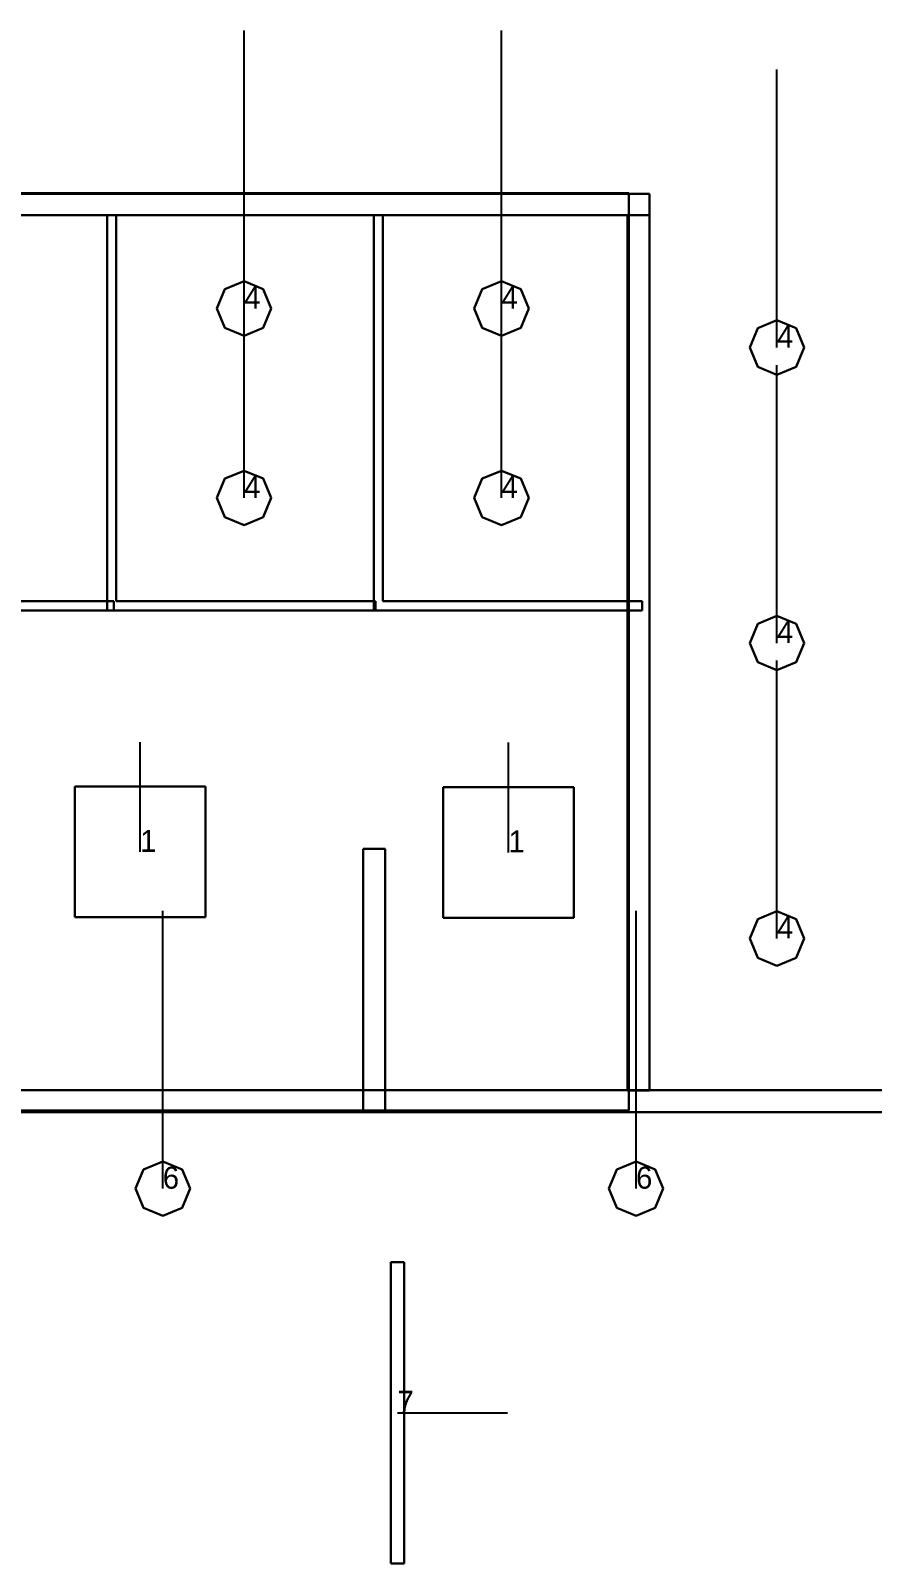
# Model space of a CAD drawing. Extents: x 0 to 48.5, y 0 to 23.7.
# Drawn here: x 10.44 to 14.27, y 10.08 to 17.06 of the extents above; entities that cross this region are included whole.
import ezdxf

# ---------------------------------------------------------------- set-up
doc = ezdxf.new("R2010")
doc.units = 0
doc.header["$MEASUREMENT"] = 0
for name, color, linetype in [('DLXFURN', 5, 'Continuous'), ('DLXLUM', 2, 'Continuous'), ('DLXLUMEX', 2, 'Continuous'), ('DLXSCENE', 7, 'Continuous')]:
    doc.layers.add(name, color=color, linetype=linetype)

# ---------------------------------------------------------------- blocks, each defined once
blk = doc.blocks.new('*U7')
at = {"color": 1}
blk.add_line((0, 0), (0, 0.5), dxfattribs=at)
for p, q in [((0.2975, 0.2975), (-0.2975, 0.2975)), ((-0.2975, 0.2975), (-0.2975, -0.2975)), ((-0.2975, 0.2975), (-0.2975, -0.2975)), ((-0.2975, -0.2975), (-0.2975, 0.2975)), ((-0.2975, 0.2975), (-0.2975, 0.2975)), ((0.2975, 0.2975), (-0.2975, 0.2975)), ((-0.2975, 0.2975), (-0.2975, 0.2975)), ((-0.2975, 0.2975), (0.2975, 0.2975)), ((-0.2975, -0.2975), (-0.2975, 0.2975)), ((-0.2975, 0.2975), (0.2975, 0.2975)), ((0.2975, -0.2975), (0.2975, 0.2975)), ((0.2975, 0.2975), (0.2975, 0.2975)), ((0.2975, -0.2975), (0.2975, 0.2975)), ((0.2975, 0.2975), (0.2975, 0.2975)), ((0.2975, 0.2975), (0.2975, -0.2975)), ((0.2975, 0.2975), (0.2975, -0.2975)), ((-0.2975, -0.2975), (0.2975, -0.2975)), ((-0.2975, -0.2975), (0.2975, -0.2975)), ((0.2975, -0.2975), (-0.2975, -0.2975)), ((-0.2975, -0.2975), (-0.2975, -0.2975)), ((-0.2975, -0.2975), (-0.2975, -0.2975)), ((0.2975, -0.2975), (-0.2975, -0.2975)), ((0.2975, -0.2975), (0.2975, -0.2975)), ((0.2975, -0.2975), (0.2975, -0.2975))]:
    blk.add_line(p, q)
at = {"layer": 'DLXLUMEX', "color": 7}
blk.add_text('1', height=0.1, dxfattribs=at).set_placement((0, 0))
blk = doc.blocks.new('*U8')
at = {"color": 1}
blk.add_line((0, 0), (0, 0.5), dxfattribs=at)
for p, q in [((0.2975, 0.2975), (-0.2975, 0.2975)), ((-0.2975, 0.2975), (-0.2975, -0.2975)), ((-0.2975, 0.2975), (-0.2975, -0.2975)), ((-0.2975, -0.2975), (-0.2975, 0.2975)), ((-0.2975, 0.2975), (-0.2975, 0.2975)), ((0.2975, 0.2975), (-0.2975, 0.2975)), ((-0.2975, 0.2975), (-0.2975, 0.2975)), ((-0.2975, 0.2975), (0.2975, 0.2975)), ((-0.2975, -0.2975), (-0.2975, 0.2975)), ((-0.2975, 0.2975), (0.2975, 0.2975)), ((0.2975, -0.2975), (0.2975, 0.2975)), ((0.2975, 0.2975), (0.2975, 0.2975)), ((0.2975, -0.2975), (0.2975, 0.2975)), ((0.2975, 0.2975), (0.2975, 0.2975)), ((0.2975, 0.2975), (0.2975, -0.2975)), ((0.2975, 0.2975), (0.2975, -0.2975)), ((-0.2975, -0.2975), (0.2975, -0.2975)), ((-0.2975, -0.2975), (0.2975, -0.2975)), ((0.2975, -0.2975), (-0.2975, -0.2975)), ((-0.2975, -0.2975), (-0.2975, -0.2975)), ((-0.2975, -0.2975), (-0.2975, -0.2975)), ((0.2975, -0.2975), (-0.2975, -0.2975)), ((0.2975, -0.2975), (0.2975, -0.2975)), ((0.2975, -0.2975), (0.2975, -0.2975))]:
    blk.add_line(p, q)
at = {"layer": 'DLXLUMEX', "color": 7}
blk.add_text('1', height=0.1, dxfattribs=at).set_placement((0, 0))
blk = doc.blocks.new('*U11')
at = {"color": 1}
blk.add_line((0, 0), (0, 1.265), dxfattribs=at)
for p, q in [((-0.124, 0), (-0.0877, 0.0877)), ((-0.0877, 0.0877), (-0.124, 0)), ((-0.0877, 0.0877), (-0.124, 0)), ((-0.124, 0), (-0.0877, 0.0877)), ((-0.0877, 0.0877), (0, 0.124)), ((0, 0.124), (-0.0877, 0.0877)), ((0, 0.124), (-0.0877, 0.0877)), ((-0.0877, 0.0877), (0, 0.124)), ((-0.0877, 0.0877), (-0.0877, 0.0877)), ((-0.0877, 0.0877), (-0.0877, 0.0877)), ((0, 0.124), (0.0877, 0.0877)), ((0.0877, 0.0877), (0, 0.124)), ((0.0877, 0.0877), (0, 0.124)), ((0, 0.124), (0, 0.124)), ((0, 0.124), (0.0877, 0.0877)), ((0, 0.124), (0, 0.124)), ((0.0877, 0.0877), (0.124, 0)), ((0.124, 0), (0.0877, 0.0877)), ((0.0877, 0.0877), (0.0877, 0.0877)), ((0.124, 0), (0.0877, 0.0877)), ((0.0877, 0.0877), (0.0877, 0.0877)), ((0.0877, 0.0877), (0.124, 0)), ((-0.0877, -0.0877), (-0.124, 0)), ((-0.124, 0), (-0.0877, -0.0877)), ((-0.124, 0), (-0.124, 0)), ((-0.124, 0), (-0.0877, -0.0877)), ((-0.0877, -0.0877), (-0.124, 0)), ((-0.124, 0), (-0.124, 0)), ((0.124, 0), (0.0877, -0.0877)), ((0.0877, -0.0877), (0.124, 0)), ((0.0877, -0.0877), (0.124, 0)), ((0.124, 0), (0.0877, -0.0877)), ((0.124, 0), (0.124, 0)), ((0.124, 0), (0.124, 0)), ((0, -0.124), (-0.0877, -0.0877)), ((-0.0877, -0.0877), (0, -0.124)), ((-0.0877, -0.0877), (-0.0877, -0.0877)), ((-0.0877, -0.0877), (0, -0.124)), ((0, -0.124), (-0.0877, -0.0877)), ((-0.0877, -0.0877), (-0.0877, -0.0877)), ((0.0877, -0.0877), (0, -0.124)), ((0, -0.124), (0.0877, -0.0877)), ((0, -0.124), (0.0877, -0.0877)), ((0.0877, -0.0877), (0, -0.124)), ((0, -0.124), (0, -0.124)), ((0, -0.124), (0, -0.124)), ((0.0877, -0.0877), (0.0877, -0.0877)), ((0.0877, -0.0877), (0.0877, -0.0877))]:
    blk.add_line(p, q)
at = {"layer": 'DLXLUMEX', "color": 7}
blk.add_text('4', height=0.1, dxfattribs=at).set_placement((0, 0))
blk = doc.blocks.new('*U13')
at = {"color": 1}
blk.add_line((0, 0), (0, 1.265), dxfattribs=at)
for p, q in [((-0.124, 0), (-0.0877, 0.0877)), ((-0.0877, 0.0877), (-0.124, 0)), ((-0.0877, 0.0877), (-0.124, 0)), ((-0.124, 0), (-0.0877, 0.0877)), ((-0.0877, 0.0877), (0, 0.124)), ((0, 0.124), (-0.0877, 0.0877)), ((0, 0.124), (-0.0877, 0.0877)), ((-0.0877, 0.0877), (0, 0.124)), ((-0.0877, 0.0877), (-0.0877, 0.0877)), ((-0.0877, 0.0877), (-0.0877, 0.0877)), ((0, 0.124), (0.0877, 0.0877)), ((0.0877, 0.0877), (0, 0.124)), ((0.0877, 0.0877), (0, 0.124)), ((0, 0.124), (0, 0.124)), ((0, 0.124), (0.0877, 0.0877)), ((0, 0.124), (0, 0.124)), ((0.0877, 0.0877), (0.124, 0)), ((0.124, 0), (0.0877, 0.0877)), ((0.0877, 0.0877), (0.0877, 0.0877)), ((0.124, 0), (0.0877, 0.0877)), ((0.0877, 0.0877), (0.0877, 0.0877)), ((0.0877, 0.0877), (0.124, 0)), ((-0.0877, -0.0877), (-0.124, 0)), ((-0.124, 0), (-0.0877, -0.0877)), ((-0.124, 0), (-0.124, 0)), ((-0.124, 0), (-0.0877, -0.0877)), ((-0.0877, -0.0877), (-0.124, 0)), ((-0.124, 0), (-0.124, 0)), ((0.124, 0), (0.0877, -0.0877)), ((0.0877, -0.0877), (0.124, 0)), ((0.0877, -0.0877), (0.124, 0)), ((0.124, 0), (0.0877, -0.0877)), ((0.124, 0), (0.124, 0)), ((0.124, 0), (0.124, 0)), ((0, -0.124), (-0.0877, -0.0877)), ((-0.0877, -0.0877), (0, -0.124)), ((-0.0877, -0.0877), (-0.0877, -0.0877)), ((-0.0877, -0.0877), (0, -0.124)), ((0, -0.124), (-0.0877, -0.0877)), ((-0.0877, -0.0877), (-0.0877, -0.0877)), ((0.0877, -0.0877), (0, -0.124)), ((0, -0.124), (0.0877, -0.0877)), ((0, -0.124), (0.0877, -0.0877)), ((0.0877, -0.0877), (0, -0.124)), ((0, -0.124), (0, -0.124)), ((0, -0.124), (0, -0.124)), ((0.0877, -0.0877), (0.0877, -0.0877)), ((0.0877, -0.0877), (0.0877, -0.0877))]:
    blk.add_line(p, q)
at = {"layer": 'DLXLUMEX', "color": 7}
blk.add_text('4', height=0.1, dxfattribs=at).set_placement((0, 0))
blk = doc.blocks.new('*U14')
at = {"color": 1}
blk.add_line((0, 0), (0, 1.265), dxfattribs=at)
for p, q in [((-0.124, 0), (-0.0877, 0.0877)), ((-0.0877, 0.0877), (-0.124, 0)), ((-0.0877, 0.0877), (-0.124, 0)), ((-0.124, 0), (-0.0877, 0.0877)), ((-0.0877, 0.0877), (0, 0.124)), ((0, 0.124), (-0.0877, 0.0877)), ((0, 0.124), (-0.0877, 0.0877)), ((-0.0877, 0.0877), (0, 0.124)), ((-0.0877, 0.0877), (-0.0877, 0.0877)), ((-0.0877, 0.0877), (-0.0877, 0.0877)), ((0, 0.124), (0.0877, 0.0877)), ((0.0877, 0.0877), (0, 0.124)), ((0.0877, 0.0877), (0, 0.124)), ((0, 0.124), (0, 0.124)), ((0, 0.124), (0.0877, 0.0877)), ((0, 0.124), (0, 0.124)), ((0.0877, 0.0877), (0.124, 0)), ((0.124, 0), (0.0877, 0.0877)), ((0.0877, 0.0877), (0.0877, 0.0877)), ((0.124, 0), (0.0877, 0.0877)), ((0.0877, 0.0877), (0.0877, 0.0877)), ((0.0877, 0.0877), (0.124, 0)), ((-0.0877, -0.0877), (-0.124, 0)), ((-0.124, 0), (-0.0877, -0.0877)), ((-0.124, 0), (-0.124, 0)), ((-0.124, 0), (-0.0877, -0.0877)), ((-0.0877, -0.0877), (-0.124, 0)), ((-0.124, 0), (-0.124, 0)), ((0.124, 0), (0.0877, -0.0877)), ((0.0877, -0.0877), (0.124, 0)), ((0.0877, -0.0877), (0.124, 0)), ((0.124, 0), (0.0877, -0.0877)), ((0.124, 0), (0.124, 0)), ((0.124, 0), (0.124, 0)), ((0, -0.124), (-0.0877, -0.0877)), ((-0.0877, -0.0877), (0, -0.124)), ((-0.0877, -0.0877), (-0.0877, -0.0877)), ((-0.0877, -0.0877), (0, -0.124)), ((0, -0.124), (-0.0877, -0.0877)), ((-0.0877, -0.0877), (-0.0877, -0.0877)), ((0.0877, -0.0877), (0, -0.124)), ((0, -0.124), (0.0877, -0.0877)), ((0, -0.124), (0.0877, -0.0877)), ((0.0877, -0.0877), (0, -0.124)), ((0, -0.124), (0, -0.124)), ((0, -0.124), (0, -0.124)), ((0.0877, -0.0877), (0.0877, -0.0877)), ((0.0877, -0.0877), (0.0877, -0.0877))]:
    blk.add_line(p, q)
at = {"layer": 'DLXLUMEX', "color": 7}
blk.add_text('4', height=0.1, dxfattribs=at).set_placement((0, 0))
blk = doc.blocks.new('*U15')
at = {"color": 1}
blk.add_line((0, 0), (0, 1.265), dxfattribs=at)
for p, q in [((-0.124, 0), (-0.0877, 0.0877)), ((-0.0877, 0.0877), (-0.124, 0)), ((-0.0877, 0.0877), (-0.124, 0)), ((-0.124, 0), (-0.0877, 0.0877)), ((-0.0877, 0.0877), (0, 0.124)), ((0, 0.124), (-0.0877, 0.0877)), ((0, 0.124), (-0.0877, 0.0877)), ((-0.0877, 0.0877), (0, 0.124)), ((-0.0877, 0.0877), (-0.0877, 0.0877)), ((-0.0877, 0.0877), (-0.0877, 0.0877)), ((0, 0.124), (0.0877, 0.0877)), ((0.0877, 0.0877), (0, 0.124)), ((0.0877, 0.0877), (0, 0.124)), ((0, 0.124), (0, 0.124)), ((0, 0.124), (0.0877, 0.0877)), ((0, 0.124), (0, 0.124)), ((0.0877, 0.0877), (0.124, 0)), ((0.124, 0), (0.0877, 0.0877)), ((0.0877, 0.0877), (0.0877, 0.0877)), ((0.124, 0), (0.0877, 0.0877)), ((0.0877, 0.0877), (0.0877, 0.0877)), ((0.0877, 0.0877), (0.124, 0)), ((-0.0877, -0.0877), (-0.124, 0)), ((-0.124, 0), (-0.0877, -0.0877)), ((-0.124, 0), (-0.124, 0)), ((-0.124, 0), (-0.0877, -0.0877)), ((-0.0877, -0.0877), (-0.124, 0)), ((-0.124, 0), (-0.124, 0)), ((0.124, 0), (0.0877, -0.0877)), ((0.0877, -0.0877), (0.124, 0)), ((0.0877, -0.0877), (0.124, 0)), ((0.124, 0), (0.0877, -0.0877)), ((0.124, 0), (0.124, 0)), ((0.124, 0), (0.124, 0)), ((0, -0.124), (-0.0877, -0.0877)), ((-0.0877, -0.0877), (0, -0.124)), ((-0.0877, -0.0877), (-0.0877, -0.0877)), ((-0.0877, -0.0877), (0, -0.124)), ((0, -0.124), (-0.0877, -0.0877)), ((-0.0877, -0.0877), (-0.0877, -0.0877)), ((0.0877, -0.0877), (0, -0.124)), ((0, -0.124), (0.0877, -0.0877)), ((0, -0.124), (0.0877, -0.0877)), ((0.0877, -0.0877), (0, -0.124)), ((0, -0.124), (0, -0.124)), ((0, -0.124), (0, -0.124)), ((0.0877, -0.0877), (0.0877, -0.0877)), ((0.0877, -0.0877), (0.0877, -0.0877))]:
    blk.add_line(p, q)
at = {"layer": 'DLXLUMEX', "color": 7}
blk.add_text('4', height=0.1, dxfattribs=at).set_placement((0, 0))
blk = doc.blocks.new('*U39')
for p, q in [((0.03, 0.6855), (-0.03, 0.6855)), ((-0.03, 0.6855), (-0.03, -0.6855)), ((-0.03, 0.6855), (-0.03, -0.6855)), ((-0.03, -0.6855), (-0.03, 0.6855)), ((-0.03, 0.6855), (-0.03, 0.6855)), ((0.03, 0.6855), (-0.03, 0.6855)), ((-0.03, 0.6855), (-0.03, 0.6855)), ((-0.03, 0.6855), (0.03, 0.6855)), ((-0.03, -0.6855), (-0.03, 0.6855)), ((-0.03, 0.6855), (0.03, 0.6855)), ((0.03, -0.6855), (0.03, 0.6855)), ((0.03, 0.6855), (0.03, 0.6855)), ((0.03, -0.6855), (0.03, 0.6855)), ((0.03, 0.6855), (0.03, 0.6855)), ((0.03, 0.6855), (0.03, -0.6855)), ((0.03, 0.6855), (0.03, -0.6855)), ((-0.03, -0.6855), (0.03, -0.6855)), ((-0.03, -0.6855), (-0.03, -0.6855)), ((-0.03, -0.6855), (0.03, -0.6855)), ((0.03, -0.6855), (-0.03, -0.6855)), ((-0.03, -0.6855), (-0.03, -0.6855)), ((0.03, -0.6855), (-0.03, -0.6855)), ((0.03, -0.6855), (0.03, -0.6855)), ((0.03, -0.6855), (0.03, -0.6855))]:
    blk.add_line(p, q)
at = {"color": 1}
blk.add_line((0, 0), (0.5, 0), dxfattribs=at)
at = {"layer": 'DLXLUMEX', "color": 7}
blk.add_text('7', height=0.1, dxfattribs=at).set_placement((0, 0))
blk = doc.blocks.new('*U73')
at = {"color": 1}
blk.add_line((0, 0), (0, 1.265), dxfattribs=at)
for p, q in [((-0.124, 0), (-0.0877, 0.0877)), ((-0.0877, 0.0877), (-0.124, 0)), ((-0.0877, 0.0877), (-0.124, 0)), ((-0.124, 0), (-0.0877, 0.0877)), ((-0.0877, 0.0877), (0, 0.124)), ((0, 0.124), (-0.0877, 0.0877)), ((0, 0.124), (-0.0877, 0.0877)), ((-0.0877, 0.0877), (0, 0.124)), ((-0.0877, 0.0877), (-0.0877, 0.0877)), ((-0.0877, 0.0877), (-0.0877, 0.0877)), ((0, 0.124), (0.0877, 0.0877)), ((0.0877, 0.0877), (0, 0.124)), ((0.0877, 0.0877), (0, 0.124)), ((0, 0.124), (0, 0.124)), ((0, 0.124), (0.0877, 0.0877)), ((0, 0.124), (0, 0.124)), ((0.0877, 0.0877), (0.124, 0)), ((0.124, 0), (0.0877, 0.0877)), ((0.0877, 0.0877), (0.0877, 0.0877)), ((0.124, 0), (0.0877, 0.0877)), ((0.0877, 0.0877), (0.0877, 0.0877)), ((0.0877, 0.0877), (0.124, 0)), ((-0.0877, -0.0877), (-0.124, 0)), ((-0.124, 0), (-0.0877, -0.0877)), ((-0.124, 0), (-0.124, 0)), ((-0.124, 0), (-0.0877, -0.0877)), ((-0.0877, -0.0877), (-0.124, 0)), ((-0.124, 0), (-0.124, 0)), ((0.124, 0), (0.0877, -0.0877)), ((0.0877, -0.0877), (0.124, 0)), ((0.0877, -0.0877), (0.124, 0)), ((0.124, 0), (0.0877, -0.0877)), ((0.124, 0), (0.124, 0)), ((0.124, 0), (0.124, 0)), ((0, -0.124), (-0.0877, -0.0877)), ((-0.0877, -0.0877), (0, -0.124)), ((-0.0877, -0.0877), (-0.0877, -0.0877)), ((-0.0877, -0.0877), (0, -0.124)), ((0, -0.124), (-0.0877, -0.0877)), ((-0.0877, -0.0877), (-0.0877, -0.0877)), ((0.0877, -0.0877), (0, -0.124)), ((0, -0.124), (0.0877, -0.0877)), ((0, -0.124), (0.0877, -0.0877)), ((0.0877, -0.0877), (0, -0.124)), ((0, -0.124), (0, -0.124)), ((0, -0.124), (0, -0.124)), ((0.0877, -0.0877), (0.0877, -0.0877)), ((0.0877, -0.0877), (0.0877, -0.0877))]:
    blk.add_line(p, q)
at = {"layer": 'DLXLUMEX', "color": 7}
blk.add_text('4', height=0.1, dxfattribs=at).set_placement((0, 0))
blk = doc.blocks.new('*U74')
at = {"color": 1}
blk.add_line((0, 0), (0, 1.265), dxfattribs=at)
for p, q in [((-0.124, 0), (-0.0877, 0.0877)), ((-0.0877, 0.0877), (-0.124, 0)), ((-0.0877, 0.0877), (-0.124, 0)), ((-0.124, 0), (-0.0877, 0.0877)), ((-0.0877, 0.0877), (0, 0.124)), ((0, 0.124), (-0.0877, 0.0877)), ((0, 0.124), (-0.0877, 0.0877)), ((-0.0877, 0.0877), (0, 0.124)), ((-0.0877, 0.0877), (-0.0877, 0.0877)), ((-0.0877, 0.0877), (-0.0877, 0.0877)), ((0, 0.124), (0.0877, 0.0877)), ((0.0877, 0.0877), (0, 0.124)), ((0.0877, 0.0877), (0, 0.124)), ((0, 0.124), (0, 0.124)), ((0, 0.124), (0.0877, 0.0877)), ((0, 0.124), (0, 0.124)), ((0.0877, 0.0877), (0.124, 0)), ((0.124, 0), (0.0877, 0.0877)), ((0.0877, 0.0877), (0.0877, 0.0877)), ((0.124, 0), (0.0877, 0.0877)), ((0.0877, 0.0877), (0.0877, 0.0877)), ((0.0877, 0.0877), (0.124, 0)), ((-0.0877, -0.0877), (-0.124, 0)), ((-0.124, 0), (-0.0877, -0.0877)), ((-0.124, 0), (-0.124, 0)), ((-0.124, 0), (-0.0877, -0.0877)), ((-0.0877, -0.0877), (-0.124, 0)), ((-0.124, 0), (-0.124, 0)), ((0.124, 0), (0.0877, -0.0877)), ((0.0877, -0.0877), (0.124, 0)), ((0.0877, -0.0877), (0.124, 0)), ((0.124, 0), (0.0877, -0.0877)), ((0.124, 0), (0.124, 0)), ((0.124, 0), (0.124, 0)), ((0, -0.124), (-0.0877, -0.0877)), ((-0.0877, -0.0877), (0, -0.124)), ((-0.0877, -0.0877), (-0.0877, -0.0877)), ((-0.0877, -0.0877), (0, -0.124)), ((0, -0.124), (-0.0877, -0.0877)), ((-0.0877, -0.0877), (-0.0877, -0.0877)), ((0.0877, -0.0877), (0, -0.124)), ((0, -0.124), (0.0877, -0.0877)), ((0, -0.124), (0.0877, -0.0877)), ((0.0877, -0.0877), (0, -0.124)), ((0, -0.124), (0, -0.124)), ((0, -0.124), (0, -0.124)), ((0.0877, -0.0877), (0.0877, -0.0877)), ((0.0877, -0.0877), (0.0877, -0.0877))]:
    blk.add_line(p, q)
at = {"layer": 'DLXLUMEX', "color": 7}
blk.add_text('4', height=0.1, dxfattribs=at).set_placement((0, 0))
blk = doc.blocks.new('*U75')
at = {"color": 1}
blk.add_line((0, 0), (0, 1.265), dxfattribs=at)
for p, q in [((-0.124, 0), (-0.0877, 0.0877)), ((-0.0877, 0.0877), (-0.124, 0)), ((-0.0877, 0.0877), (-0.124, 0)), ((-0.124, 0), (-0.0877, 0.0877)), ((-0.0877, 0.0877), (0, 0.124)), ((0, 0.124), (-0.0877, 0.0877)), ((0, 0.124), (-0.0877, 0.0877)), ((-0.0877, 0.0877), (0, 0.124)), ((-0.0877, 0.0877), (-0.0877, 0.0877)), ((-0.0877, 0.0877), (-0.0877, 0.0877)), ((0, 0.124), (0.0877, 0.0877)), ((0.0877, 0.0877), (0, 0.124)), ((0.0877, 0.0877), (0, 0.124)), ((0, 0.124), (0, 0.124)), ((0, 0.124), (0.0877, 0.0877)), ((0, 0.124), (0, 0.124)), ((0.0877, 0.0877), (0.124, 0)), ((0.124, 0), (0.0877, 0.0877)), ((0.0877, 0.0877), (0.0877, 0.0877)), ((0.124, 0), (0.0877, 0.0877)), ((0.0877, 0.0877), (0.0877, 0.0877)), ((0.0877, 0.0877), (0.124, 0)), ((-0.0877, -0.0877), (-0.124, 0)), ((-0.124, 0), (-0.0877, -0.0877)), ((-0.124, 0), (-0.124, 0)), ((-0.124, 0), (-0.0877, -0.0877)), ((-0.0877, -0.0877), (-0.124, 0)), ((-0.124, 0), (-0.124, 0)), ((0.124, 0), (0.0877, -0.0877)), ((0.0877, -0.0877), (0.124, 0)), ((0.0877, -0.0877), (0.124, 0)), ((0.124, 0), (0.0877, -0.0877)), ((0.124, 0), (0.124, 0)), ((0.124, 0), (0.124, 0)), ((0, -0.124), (-0.0877, -0.0877)), ((-0.0877, -0.0877), (0, -0.124)), ((-0.0877, -0.0877), (-0.0877, -0.0877)), ((-0.0877, -0.0877), (0, -0.124)), ((0, -0.124), (-0.0877, -0.0877)), ((-0.0877, -0.0877), (-0.0877, -0.0877)), ((0.0877, -0.0877), (0, -0.124)), ((0, -0.124), (0.0877, -0.0877)), ((0, -0.124), (0.0877, -0.0877)), ((0.0877, -0.0877), (0, -0.124)), ((0, -0.124), (0, -0.124)), ((0, -0.124), (0, -0.124)), ((0.0877, -0.0877), (0.0877, -0.0877)), ((0.0877, -0.0877), (0.0877, -0.0877))]:
    blk.add_line(p, q)
at = {"layer": 'DLXLUMEX', "color": 7}
blk.add_text('4', height=0.1, dxfattribs=at).set_placement((0, 0))
blk = doc.blocks.new('*U77')
at = {"color": 1}
blk.add_line((0, 0), (0, 1.265), dxfattribs=at)
for p, q in [((-0.124, 0), (-0.0877, 0.0877)), ((-0.0877, 0.0877), (-0.124, 0)), ((-0.0877, 0.0877), (-0.124, 0)), ((-0.124, 0), (-0.0877, 0.0877)), ((-0.0877, 0.0877), (0, 0.124)), ((0, 0.124), (-0.0877, 0.0877)), ((0, 0.124), (-0.0877, 0.0877)), ((-0.0877, 0.0877), (0, 0.124)), ((-0.0877, 0.0877), (-0.0877, 0.0877)), ((-0.0877, 0.0877), (-0.0877, 0.0877)), ((0, 0.124), (0.0877, 0.0877)), ((0.0877, 0.0877), (0, 0.124)), ((0.0877, 0.0877), (0, 0.124)), ((0, 0.124), (0, 0.124)), ((0, 0.124), (0.0877, 0.0877)), ((0, 0.124), (0, 0.124)), ((0.0877, 0.0877), (0.124, 0)), ((0.124, 0), (0.0877, 0.0877)), ((0.0877, 0.0877), (0.0877, 0.0877)), ((0.124, 0), (0.0877, 0.0877)), ((0.0877, 0.0877), (0.0877, 0.0877)), ((0.0877, 0.0877), (0.124, 0)), ((-0.0877, -0.0877), (-0.124, 0)), ((-0.124, 0), (-0.0877, -0.0877)), ((-0.124, 0), (-0.124, 0)), ((-0.124, 0), (-0.0877, -0.0877)), ((-0.0877, -0.0877), (-0.124, 0)), ((-0.124, 0), (-0.124, 0)), ((0.124, 0), (0.0877, -0.0877)), ((0.0877, -0.0877), (0.124, 0)), ((0.0877, -0.0877), (0.124, 0)), ((0.124, 0), (0.0877, -0.0877)), ((0.124, 0), (0.124, 0)), ((0.124, 0), (0.124, 0)), ((0, -0.124), (-0.0877, -0.0877)), ((-0.0877, -0.0877), (0, -0.124)), ((-0.0877, -0.0877), (-0.0877, -0.0877)), ((-0.0877, -0.0877), (0, -0.124)), ((0, -0.124), (-0.0877, -0.0877)), ((-0.0877, -0.0877), (-0.0877, -0.0877)), ((0.0877, -0.0877), (0, -0.124)), ((0, -0.124), (0.0877, -0.0877)), ((0, -0.124), (0.0877, -0.0877)), ((0.0877, -0.0877), (0, -0.124)), ((0, -0.124), (0, -0.124)), ((0, -0.124), (0, -0.124)), ((0.0877, -0.0877), (0.0877, -0.0877)), ((0.0877, -0.0877), (0.0877, -0.0877))]:
    blk.add_line(p, q)
at = {"layer": 'DLXLUMEX', "color": 7}
blk.add_text('6', height=0.1, dxfattribs=at).set_placement((0, 0))
blk = doc.blocks.new('*U79')
at = {"color": 1}
blk.add_line((0, 0), (0, 1.265), dxfattribs=at)
for p, q in [((-0.124, 0), (-0.0877, 0.0877)), ((-0.0877, 0.0877), (-0.124, 0)), ((-0.0877, 0.0877), (-0.124, 0)), ((-0.124, 0), (-0.0877, 0.0877)), ((-0.0877, 0.0877), (0, 0.124)), ((0, 0.124), (-0.0877, 0.0877)), ((0, 0.124), (-0.0877, 0.0877)), ((-0.0877, 0.0877), (0, 0.124)), ((-0.0877, 0.0877), (-0.0877, 0.0877)), ((-0.0877, 0.0877), (-0.0877, 0.0877)), ((0, 0.124), (0.0877, 0.0877)), ((0.0877, 0.0877), (0, 0.124)), ((0.0877, 0.0877), (0, 0.124)), ((0, 0.124), (0, 0.124)), ((0, 0.124), (0.0877, 0.0877)), ((0, 0.124), (0, 0.124)), ((0.0877, 0.0877), (0.124, 0)), ((0.124, 0), (0.0877, 0.0877)), ((0.0877, 0.0877), (0.0877, 0.0877)), ((0.124, 0), (0.0877, 0.0877)), ((0.0877, 0.0877), (0.0877, 0.0877)), ((0.0877, 0.0877), (0.124, 0)), ((-0.0877, -0.0877), (-0.124, 0)), ((-0.124, 0), (-0.0877, -0.0877)), ((-0.124, 0), (-0.124, 0)), ((-0.124, 0), (-0.0877, -0.0877)), ((-0.0877, -0.0877), (-0.124, 0)), ((-0.124, 0), (-0.124, 0)), ((0.124, 0), (0.0877, -0.0877)), ((0.0877, -0.0877), (0.124, 0)), ((0.0877, -0.0877), (0.124, 0)), ((0.124, 0), (0.0877, -0.0877)), ((0.124, 0), (0.124, 0)), ((0.124, 0), (0.124, 0)), ((0, -0.124), (-0.0877, -0.0877)), ((-0.0877, -0.0877), (0, -0.124)), ((-0.0877, -0.0877), (-0.0877, -0.0877)), ((-0.0877, -0.0877), (0, -0.124)), ((0, -0.124), (-0.0877, -0.0877)), ((-0.0877, -0.0877), (-0.0877, -0.0877)), ((0.0877, -0.0877), (0, -0.124)), ((0, -0.124), (0.0877, -0.0877)), ((0, -0.124), (0.0877, -0.0877)), ((0.0877, -0.0877), (0, -0.124)), ((0, -0.124), (0, -0.124)), ((0, -0.124), (0, -0.124)), ((0.0877, -0.0877), (0.0877, -0.0877)), ((0.0877, -0.0877), (0.0877, -0.0877))]:
    blk.add_line(p, q)
at = {"layer": 'DLXLUMEX', "color": 7}
blk.add_text('6', height=0.1, dxfattribs=at).set_placement((0, 0))
blk = doc.blocks.new('*U88')
for p, q in [((-0.3, 9.0972), (-0.3, 4.9152)), ((-0.3, 4.9152), (-0.3, 9.0972)), ((-0.3, 9.0972), (-0.3, 9.0972)), ((5.1541, 9.0972), (-0.3, 9.0972)), ((-0.3, 9.0972), (-0.3, 9.0972)), ((-0.3, 9.0972), (-0.2922, 9.0972)), ((-0.2922, 9.0972), (5.0612, 9.0972)), ((-0.2922, 9.0972), (-0.2922, 9.0972)), ((5.0612, 9.0972), (5.1541, 9.0972)), ((5.0612, 9.0972), (5.0612, 9.0972)), ((5.1541, 9), (5.1541, 9.0972)), ((5.1541, 9.0972), (5.1541, 9.0972)), ((5.1541, 9.0972), (5.1541, 9)), ((5.1541, 9.0972), (5.1541, 9.0972)), ((-0.1914, 9), (-0.1914, 4.9231)), ((-0.1914, 9), (-0.1914, 9)), ((-0.1914, 4.9152), (-0.1914, 9)), ((-0.1914, 9), (-0.1914, 9)), ((5.0612, 9), (-0.1914, 9)), ((-0.1914, 9), (5.1541, 9)), ((5.1541, 9), (5.0612, 9)), ((5.0612, 9), (5.0612, 9)), ((5.1541, 9), (5.1541, 9)), ((5.1541, 9), (5.1541, 9)), ((-0.3, 4.9152), (-0.1914, 4.9152)), ((-0.1914, 4.9152), (-0.3, 4.9152)), ((-0.3, 4.9152), (-0.3, 4.9152)), ((-0.3, 4.9152), (-0.3, 4.9152)), ((-0.1914, 4.9231), (-0.1914, 4.9231)), ((-0.1914, 4.9231), (-0.1914, 4.9152)), ((-0.1914, 4.9152), (-0.1914, 4.9152)), ((-0.1914, 4.9152), (-0.1914, 4.9152))]:
    blk.add_line(p, q)
blk = doc.blocks.new('*U91')
for p, q in [((0.1, 4.0868), (0.1071, 4.0868)), ((0.1, 4.0868), (0.1, 4.0868)), ((0.2, 4.0868), (0.1, 4.0868)), ((0.1, 0.102), (0.1, 4.0868)), ((0.1, 4.0868), (0.1, 4.0868)), ((0.1, 4.0868), (0.1, 0.102)), ((0.1071, 4.0868), (0.1071, 4.0868)), ((0.1071, 4.0868), (0.2, 4.0868)), ((0.2, 4.0868), (0.2, 4.0868)), ((0.2, 4.0868), (0.2, 0.102)), ((0.2, 0.102), (0.2, 4.0868)), ((0.2, 4.0868), (0.2, 4.0868)), ((0.1, 0.102), (0.1, 0.102)), ((0.1071, 0.102), (0.1, 0.102)), ((0.1, 0.102), (0.2, 0.102)), ((0.1, 0.102), (0.1, 0.102)), ((0.2, 0.102), (0.1071, 0.102)), ((0.1071, 0.102), (0.1071, 0.102)), ((0.2, 0.102), (0.2, 0.102)), ((0.2, 0.102), (0.2, 0.102))]:
    blk.add_line(p, q)
blk = doc.blocks.new('*U93')
for p, q in [((12.573, -0.0994), (-0.027, -0.1)), ((-0.0192, -0.1), (5.3342, -0.0997)), ((5.3342, -0.0997), (5.3342, -0.0997)), ((5.3342, -0.0997), (6.5829, -0.0997)), ((-0.027, -0.2), (12.573, -0.2)), ((6.5829, -0.2), (-0.027, -0.2))]:
    blk.add_line(p, q)
blk = doc.blocks.new('*U95')
for p, q in [((0.1, 1.2), (0.2, 1.2)), ((0.2, 1.2), (0.1, 1.2)), ((0.1, 1.2), (0.1, 1.2)), ((0.1, 1.2), (0.1, 1.2)), ((0.1, 0.0079), (0.1, 1.2)), ((0.1, 1.2), (0.1, 0)), ((0.2, 1.2), (0.2, 0.0079)), ((0.2, 1.2), (0.2, 1.2)), ((0.2, 0), (0.2, 1.2)), ((0.2, 1.2), (0.2, 1.2)), ((0.1, 0), (0.1, 0.0079)), ((0.1, 0.0079), (0.1, 0.0079)), ((0.1, 0), (0.2, 0)), ((0.2, 0), (0.1, 0)), ((0.1, 0), (0.1, 0)), ((0.1, 0), (0.1, 0)), ((0.2, 0.0079), (0.2, 0.0079)), ((0.2, 0.0079), (0.2, 0)), ((0.2, 0), (0.2, 0)), ((0.2, 0), (0.2, 0))]:
    blk.add_line(p, q)
blk = doc.blocks.new('*U101')
for p, q in [((0.1273, 1.2), (0.1273, -0.6)), ((0.1681, 1.2), (0.1273, 1.2)), ((0.1273, 1.2), (0.1681, 1.2)), ((0.1273, -0.6), (0.1273, 1.2)), ((0.1681, 1.2), (0.1273, 1.2)), ((0.1273, 1.2), (0.1273, 1.2)), ((0.1273, 1.2), (0.1681, 1.2)), ((0.1273, 1.2), (0.1273, -0.6)), ((0.1273, -0.6), (0.1273, 1.2)), ((0.1273, 1.2), (0.1273, 1.2)), ((0.1681, -0.5581), (0.1681, 1.2)), ((0.1681, 1.2), (0.1681, -0.5581)), ((0.1681, -0.5581), (0.1681, 1.2)), ((0.1681, 1.2), (0.1681, 1.2)), ((0.1681, 1.2), (0.1681, -0.5581)), ((0.1681, 1.2), (0.1681, 1.2)), ((1.3483, -0.5581), (0.1681, -0.5581)), ((0.1681, -0.5581), (1.3483, -0.5581)), ((1.3483, -0.5581), (0.1681, -0.5581)), ((0.1681, -0.5581), (0.1681, -0.5581)), ((0.1681, -0.5581), (1.3483, -0.5581)), ((0.1681, -0.5581), (0.1681, -0.5581)), ((1.3483, -0.6), (1.3483, -0.5581)), ((1.3483, -0.5581), (1.3483, -0.6)), ((1.3483, -0.6), (1.3483, -0.5581)), ((1.3483, -0.5581), (1.3483, -0.5581)), ((1.3483, -0.5581), (1.3483, -0.6)), ((1.3483, -0.5581), (1.3483, -0.5581)), ((0.1273, -0.6), (1.3483, -0.6)), ((1.3483, -0.6), (0.1273, -0.6)), ((1.3483, -0.6), (0.1273, -0.6)), ((0.1273, -0.6), (0.1273, -0.6)), ((0.1273, -0.6), (1.3483, -0.6)), ((0.1273, -0.6), (0.1273, -0.6)), ((1.3483, -0.6), (1.3483, -0.6)), ((1.3483, -0.6), (1.3483, -0.6))]:
    blk.add_line(p, q)
blk = doc.blocks.new('*U102')
for p, q in [((0.1273, 1.2), (0.1273, -0.6)), ((0.1681, 1.2), (0.1273, 1.2)), ((0.1273, 1.2), (0.1681, 1.2)), ((0.1273, -0.6), (0.1273, 1.2)), ((0.1681, 1.2), (0.1273, 1.2)), ((0.1273, 1.2), (0.1273, 1.2)), ((0.1273, 1.2), (0.1681, 1.2)), ((0.1273, 1.2), (0.1273, -0.6)), ((0.1273, -0.6), (0.1273, 1.2)), ((0.1273, 1.2), (0.1273, 1.2)), ((0.1681, -0.5581), (0.1681, 1.2)), ((0.1681, 1.2), (0.1681, -0.5581)), ((0.1681, -0.5581), (0.1681, 1.2)), ((0.1681, 1.2), (0.1681, 1.2)), ((0.1681, 1.2), (0.1681, -0.5581)), ((0.1681, 1.2), (0.1681, 1.2)), ((1.3483, -0.5581), (0.1681, -0.5581)), ((0.1681, -0.5581), (1.3483, -0.5581)), ((0.1681, -0.5581), (0.1681, -0.5581)), ((0.1681, -0.5581), (1.3483, -0.5581)), ((1.3483, -0.5581), (0.1681, -0.5581)), ((0.1681, -0.5581), (0.1681, -0.5581)), ((1.3483, -0.6), (1.3483, -0.5581)), ((1.3483, -0.5581), (1.3483, -0.6)), ((1.3483, -0.6), (1.3483, -0.5581)), ((1.3483, -0.5581), (1.3483, -0.5581)), ((1.3483, -0.5581), (1.3483, -0.6)), ((1.3483, -0.5581), (1.3483, -0.5581)), ((0.1273, -0.6), (1.3483, -0.6)), ((1.3483, -0.6), (0.1273, -0.6)), ((0.1273, -0.6), (1.3483, -0.6)), ((1.3483, -0.6), (0.1273, -0.6)), ((0.1273, -0.6), (0.1273, -0.6)), ((0.1273, -0.6), (0.1273, -0.6)), ((1.3483, -0.6), (1.3483, -0.6)), ((1.3483, -0.6), (1.3483, -0.6))]:
    blk.add_line(p, q)
blk = doc.blocks.new('*U103')
for p, q in [((0.1273, 1.2), (0.1273, -0.6)), ((0.1681, 1.2), (0.1273, 1.2)), ((0.1273, 1.2), (0.1681, 1.2)), ((0.1273, -0.6), (0.1273, 1.2)), ((0.1681, 1.2), (0.1273, 1.2)), ((0.1273, 1.2), (0.1273, 1.2)), ((0.1273, 1.2), (0.1681, 1.2)), ((0.1273, 1.2), (0.1273, -0.6)), ((0.1273, -0.6), (0.1273, 1.2)), ((0.1273, 1.2), (0.1273, 1.2)), ((0.1681, -0.5581), (0.1681, 1.2)), ((0.1681, 1.2), (0.1681, -0.5581)), ((0.1681, -0.5581), (0.1681, 1.2)), ((0.1681, 1.2), (0.1681, 1.2)), ((0.1681, 1.2), (0.1681, -0.5581)), ((0.1681, 1.2), (0.1681, 1.2)), ((1.3483, -0.5581), (0.1681, -0.5581)), ((0.1681, -0.5581), (1.3483, -0.5581)), ((0.1681, -0.5581), (0.1681, -0.5581)), ((0.1681, -0.5581), (1.3483, -0.5581)), ((1.3483, -0.5581), (0.1681, -0.5581)), ((0.1681, -0.5581), (0.1681, -0.5581)), ((1.3483, -0.6), (1.3483, -0.5581)), ((1.3483, -0.5581), (1.3483, -0.6)), ((1.3483, -0.6), (1.3483, -0.5581)), ((1.3483, -0.5581), (1.3483, -0.5581)), ((1.3483, -0.5581), (1.3483, -0.6)), ((1.3483, -0.5581), (1.3483, -0.5581)), ((0.1273, -0.6), (1.3483, -0.6)), ((1.3483, -0.6), (0.1273, -0.6)), ((0.1273, -0.6), (1.3483, -0.6)), ((1.3483, -0.6), (0.1273, -0.6)), ((0.1273, -0.6), (0.1273, -0.6)), ((0.1273, -0.6), (0.1273, -0.6)), ((1.3483, -0.6), (1.3483, -0.6)), ((1.3483, -0.6), (1.3483, -0.6))]:
    blk.add_line(p, q)
blk = doc.blocks.new('*U147')
for p, q in [((13.1612, 16.3201), (7.8078, 16.3201)), ((13.1612, 16.3201), (7.8078, 16.3201)), ((7.8078, 16.3201), (13.1612, 16.3201)), ((7.8078, 16.3201), (13.1612, 16.3201)), ((13.1612, 12.1438), (13.1612, 16.3201)), ((13.1612, 16.3201), (13.1612, 16.3201)), ((13.1612, 16.3201), (13.1612, 16.3201)), ((13.1612, 16.3201), (13.1612, 12.1438)), ((13.1612, 12.1438), (13.1612, 16.3201)), ((13.1612, 16.3201), (13.1612, 12.1438)), ((7.8078, 12.1438), (13.1612, 12.1438)), ((7.8078, 12.1438), (13.1612, 12.1438)), ((13.1612, 12.1438), (7.8078, 12.1438)), ((13.1612, 12.1438), (7.8078, 12.1438)), ((13.1612, 12.1438), (13.1612, 12.1438)), ((13.1612, 12.1438), (13.1612, 12.1438))]:
    blk.add_line(p, q)
blk = doc.blocks.new('*U150')
for p, q in [((-2.6767, 2.0882), (-2.6767, -2.0882)), ((-2.6767, -2.0882), (-2.6767, 2.0882)), ((-2.6767, 2.0882), (-2.6767, 2.0882)), ((2.6767, 2.0882), (-2.6767, 2.0882)), ((-2.6767, 2.0882), (-2.6767, 2.0882)), ((-2.6767, 2.0882), (2.6767, 2.0882)), ((-2.6767, 2.0882), (2.6767, 2.0882)), ((-2.6767, -2.0882), (-2.6767, 2.0882)), ((2.6767, 2.0882), (2.6767, 2.0882)), ((2.6767, 2.0882), (2.6767, 2.0882)), ((2.6767, 2.0882), (2.6767, -2.0882)), ((2.6767, -2.0882), (2.6767, 2.0882)), ((2.6767, 2.0882), (2.6767, -2.0882)), ((-2.6767, -2.0882), (-2.6767, -2.0882)), ((-2.6767, -2.0882), (2.6767, -2.0882)), ((2.6767, -2.0882), (-2.6767, -2.0882)), ((-2.6767, -2.0882), (-2.6767, -2.0882)), ((2.6767, -2.0882), (-2.6767, -2.0882)), ((2.6767, -2.0882), (2.6767, -2.0882)), ((2.6767, -2.0882), (2.6767, -2.0882))]:
    blk.add_line(p, q)

msp = doc.modelspace()

# ---------------------------------------------------------------- block references
at = {"layer": 'DLXFURN'}
for name, p in [('*U88', (8.1, 7.2206)), ('*U103', (9.4681, 15.0206)), ('*U102', (10.6593, 15.0206)), ('*U101', (11.8727, 15.0206)), ('*U91', (13.0541, 12.1339)), ('*U95', (11.8508, 12.1359)), ('*U93', (7.827, 12.3359))]:
    msp.add_blockref(name, p, dxfattribs=at)
at = {"layer": 'DLXLUM'}
for name, p in [('*U13', (11.4091, 15.7952)), ('*U15', (12.581, 15.7952)), ('*U75', (13.835, 15.6176)), ('*U11', (11.4091, 14.9329)), ('*U14', (12.581, 14.9329)), ('*U74', (13.835, 14.2724)), ('*U73', (13.835, 12.9273)), ('*U7', (10.9358, 13.3216)), ('*U8', (12.6123, 13.3191)), ('*U77', (11.0392, 11.7883)), ('*U79', (13.1934, 11.7883)), ('*U39', (12.1077, 10.7681))]:
    msp.add_blockref(name, p, dxfattribs=at)
at = {"layer": 'DLXSCENE'}
for name, p in [('*U147', (0, 0)), ('*U150', (10.4845, 14.2319))]:
    msp.add_blockref(name, p, dxfattribs=at)

doc.saveas('drawing.dxf')
